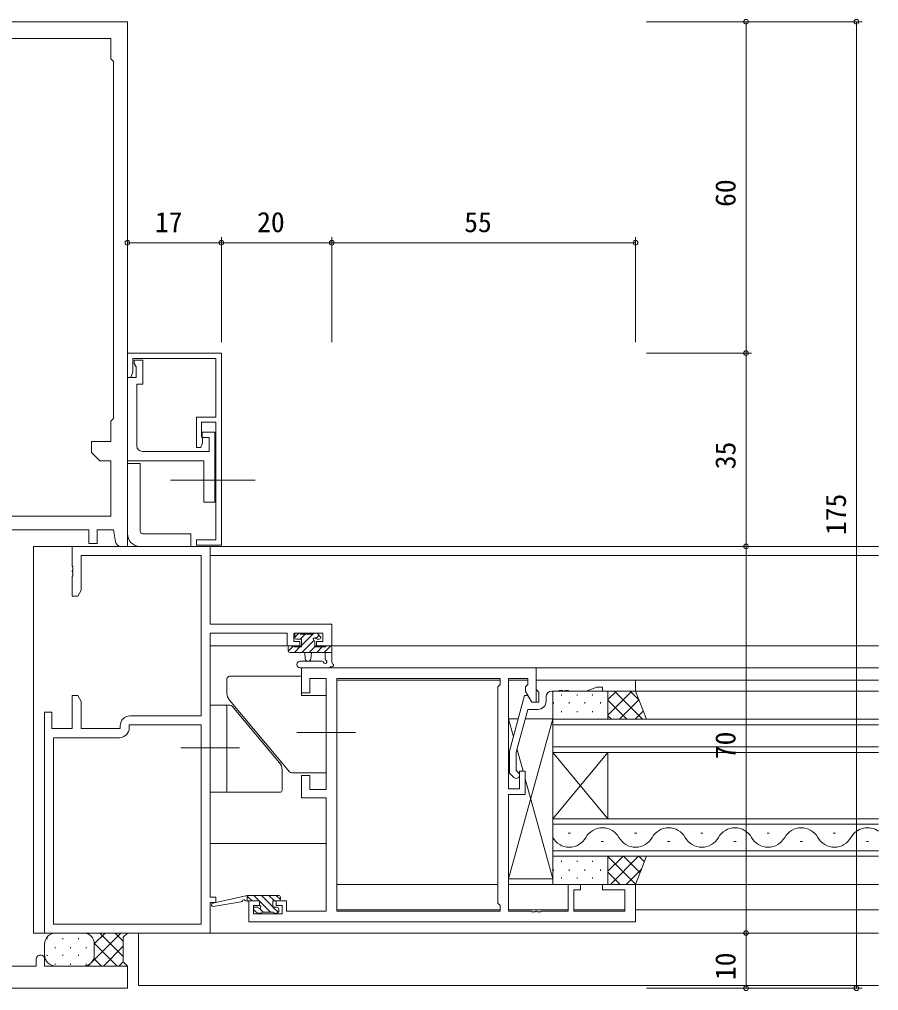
# Model space of a CAD drawing. Units: millimetres, scale not verified. Extents: x -594 to 539, y -420 to 386.
# Drawn here: x 5.4 to 161, y -228.9 to -53.1 of the extents above; entities that cross this region are included whole.
import ezdxf
from ezdxf.enums import TextEntityAlignment as Align

# ---------------------------------------------------------------- set-up
doc = ezdxf.new("R2010")
doc.units = ezdxf.units.MM
doc.header["$LTSCALE"] = 2
doc.linetypes.add('CHAIN2', pattern=[12, 9, -1, 1, -1])
for name, color, linetype, lineweight in [('0-3_YKK_11', 7, 'Continuous', 9), ('0-5_YKK_12', 2, 'Continuous', 9), ('0-6_YKK_13', 4, 'Continuous', 9), ('0-8_YKK_D', 6, 'Continuous', 9)]:
    doc.layers.add(name, color=color, linetype=linetype, lineweight=lineweight)
doc.styles.add('ＭＳ ゴシック', font='')
doc.styles.get('ＭＳ ゴシック').set_extended_font_data('MS Gothic')

msp = doc.modelspace()

# ---------------------------------------------------------------- linework, layer by layer
at = {"layer": '0-3_YKK_11'}
for p, q in [((-35, -53.48), (25, -53.48)), ((25, -53.48), (25, -148.48)), ((-32, -56.48), (22, -56.48)), ((22, -56.48), (22, -60.18)), ((22, -60.18), (22.3, -60.48)), ((22.3, -60.48), (22.5, -60.68)), ((22.5, -60.68), (22.5, -125.28)), ((22.5, -60.68), (22.5, -125.28)), ((25, -113.48), (42, -113.48)), ((25, -117.88), (25, -113.48)), ((42, -113.48), (42, -148.28)), ((26, -114.48), (26, -116.88)), ((41, -114.48), (26, -114.48)), ((26.2, -114.78), (26.2, -115.38)), ((27.8, -114.78), (26.2, -114.78)), ((26.2, -115.38), (26.4, -115.663)), ((26.4, -115.663), (26.6, -115.946)), ((26.6, -115.946), (26.6, -117.88)), ((27.8, -119.08), (27.8, -114.78)), ((41, -125.08), (41, -114.48)), ((26, -116.88), (25.6, -117.88)), ((25.6, -117.88), (25, -117.88)), ((26.6, -117.88), (25, -117.88)), ((25, -117.88), (25, -132.98)), ((26.7, -119.08), (27.8, -119.08)), ((26.7, -130.28), (26.7, -119.08)), ((22.3, -125.48), (22, -125.78)), ((22, -125.78), (22, -129.48)), ((22.5, -125.28), (22.3, -125.48)), ((37.5, -125.08), (41, -125.08)), ((37.5, -130.58), (37.5, -125.08)), ((38.4, -125.98), (38.4, -128.57)), ((41, -125.98), (38.4, -125.98)), ((41, -147.28), (41, -125.98)), ((38.5, -127.78), (38.5, -128.78)), ((40.8, -127.78), (38.5, -127.78)), ((40.8, -140.48), (40.8, -127.78)), ((18.5, -129.48), (18.5, -131.48)), ((22, -129.48), (18.5, -129.48)), ((38.597, -129.745), (38.294, -130.58)), ((38.4, -128.57), (38.597, -128.852)), ((38.5, -128.78), (39.8, -128.78)), ((38.597, -128.852), (38.597, -129.745)), ((39.8, -128.78), (39.8, -131.28)), ((18.5, -131.48), (20, -132.98)), ((39.8, -131.28), (27.7, -131.28)), ((38.294, -130.58), (37.5, -130.58)), ((20, -132.98), (22, -132.98)), ((22, -132.98), (22, -142.98)), ((25, -132.98), (38.8, -132.98)), ((38.8, -132.98), (38.8, -140.48)), ((38.8, -140.48), (40.8, -140.48)), ((22, -142.98), (-32, -142.98)), ((18, -145.48), (-1.5, -145.48)), ((18, -147.98), (18, -145.48)), ((19.5, -145.48), (19.5, -147.98)), ((22.5, -145.48), (19.5, -145.48)), ((22.861, -147.644), (22.5, -145.48)), ((37.5, -147.28), (41, -147.28)), ((37.5, -148.28), (37.5, -147.28)), ((15, -148.48), (40, -148.48)), ((15, -152.022), (15, -148.48)), ((19.5, -147.98), (18, -147.98)), ((25, -148.48), (23.847, -148.48)), ((42, -148.28), (37.5, -148.28)), ((40, -148.48), (40, -162.58)), ((16.63, -150.11), (16.63, -156.389)), ((38.37, -150.11), (16.63, -150.11)), ((38.37, -179.15), (38.37, -150.11)), ((15.12, -152.205), (15, -152.022)), ((15, -152.938), (15.12, -152.755)), ((15, -153.022), (15, -152.938)), ((15.12, -152.755), (15.12, -152.205)), ((15.12, -153.205), (15, -153.022)), ((15, -153.938), (15.12, -153.755)), ((15, -157.48), (15, -153.938)), ((15.12, -153.755), (15.12, -153.205)), ((16.63, -156.389), (16, -157.48)), ((16, -157.48), (15, -157.48)), ((40, -162.58), (62, -162.58)), ((62, -162.58), (62, -166.48)), ((53.9, -164.21), (40, -164.21)), ((40, -164.21), (40, -211.98)), ((53.9, -166.48), (53.9, -164.21)), ((55.1, -164.21), (55.1, -165.68)), ((60.37, -164.21), (55.1, -164.21)), ((60.37, -165.68), (60.37, -164.21)), ((56.2, -166.48), (53.9, -166.48)), ((55.1, -165.68), (56.2, -165.68)), ((56.2, -165.68), (56.2, -166.48)), ((59.2, -165.68), (60.37, -165.68)), ((59.2, -166.48), (59.2, -165.68)), ((62, -166.48), (59.2, -166.48)), ((56.5, -170.48), (56.5, -174.98)), ((99, -170.48), (56.5, -170.48)), ((99, -176.68), (99, -170.48)), ((58, -172.41), (61, -172.41)), ((58, -174.98), (58, -172.41)), ((61, -172.41), (61, -192.48)), ((92.5, -172.41), (62.93, -172.41)), ((62.93, -172.41), (62.93, -214.55)), ((62.93, -172.41), (62.93, -214.55)), ((92.07, -173.91), (92.5, -173.48)), ((92.07, -213.05), (92.07, -173.91)), ((92.5, -173.48), (92.5, -172.41)), ((94, -172.41), (97.5, -172.41)), ((94, -192.38), (94, -172.41)), ((97.5, -173.48), (97.07, -173.91)), ((97.07, -173.91), (97.07, -174.723)), ((97.5, -172.41), (97.5, -173.48)), ((99, -174.38), (99, -172.68)), ((99, -172.68), (117, -172.68)), ((110, -173.98), (108.077, -174.68)), ((111, -173.98), (110, -173.98)), ((111, -174.68), (111, -173.98)), ((117, -172.68), (117, -174.68)), ((15, -175.48), (16, -175.48)), ((15, -181.48), (15, -175.48)), ((16, -175.48), (16.63, -176.571)), ((56.5, -174.98), (58, -174.98)), ((94.2, -185.583), (96.907, -175.48)), ((96.907, -175.48), (97.507, -175.48)), ((97.07, -174.723), (98.2, -176.68)), ((97.507, -175.48), (98.2, -176.68)), ((99.3, -174.68), (99, -174.38)), ((99.5, -174.88), (99.3, -174.68)), ((99.5, -176.68), (99.5, -174.88)), ((100.8, -175.68), (100.8, -176.48)), ((103.042, -174.68), (101.8, -174.68)), ((103.225, -174.56), (103.042, -174.68)), ((103.775, -174.56), (103.225, -174.56)), ((103.958, -174.68), (103.775, -174.56)), ((104.042, -174.68), (103.958, -174.68)), ((104.225, -174.56), (104.042, -174.68)), ((104.775, -174.56), (104.225, -174.56)), ((104.958, -174.68), (104.775, -174.56)), ((108.077, -174.68), (104.958, -174.68)), ((117, -174.68), (111, -174.68)), ((16.63, -176.571), (16.63, -181.48)), ((98.2, -176.68), (99.5, -176.68)), ((98.2, -176.68), (99, -176.68)), ((10, -178.48), (11.3, -178.48)), ((10, -218.48), (10, -178.48)), ((11.3, -178.48), (11.3, -181.48)), ((25.5, -179.15), (38.37, -179.15)), ((97.48, -177.98), (95.4, -185.741)), ((99.3, -177.98), (97.48, -177.98)), ((23.7, -181.48), (23.7, -180.95)), ((25.33, -180.78), (25.33, -181.31)), ((38.37, -180.78), (25.33, -180.78)), ((38.37, -216.85), (38.37, -180.78)), ((38.37, -216.85), (38.37, -180.78)), ((11.3, -181.48), (15, -181.48)), ((16.63, -181.48), (23.7, -181.48)), ((11.63, -183.11), (11.63, -216.85)), ((23.53, -183.11), (11.63, -183.11)), ((94.2, -189.529), (94.2, -185.583)), ((95.4, -185.741), (95.4, -189.032)), ((94.976, -190.304), (94.2, -189.529)), ((95.4, -189.032), (95.824, -189.456)), ((96, -189.18), (96, -192.38)), ((97, -189.18), (96, -189.18)), ((97, -193.38), (97, -189.18)), ((56.5, -189.98), (56.5, -193.98)), ((58, -189.98), (56.5, -189.98)), ((58, -192.48), (58, -189.98)), ((61, -192.48), (58, -192.48)), ((96, -192.38), (94, -192.38)), ((94, -193.38), (97, -193.38)), ((94, -214.55), (94, -193.38)), ((56.5, -193.98), (61, -193.98)), ((61, -193.98), (61, -214.55)), ((104.8, -209.68), (104.8, -214.55)), ((107, -209.68), (104.8, -209.68)), ((105.8, -210.68), (107, -210.68)), ((105.8, -214.55), (105.8, -210.68)), ((107, -210.68), (107, -209.68)), ((111, -209.68), (111, -210.68)), ((117, -209.68), (111, -209.68)), ((111, -210.68), (115.07, -210.68)), ((115.07, -210.68), (115.07, -214.55)), ((117, -216.48), (117, -209.68)), ((40, -211.98), (41, -211.98)), ((41, -211.98), (41, -212.98)), ((47, -212.68), (47, -216.48)), ((48.9, -212.68), (47, -212.68)), ((48.9, -213.48), (48.9, -212.68)), ((51.9, -212.68), (51.9, -213.48)), ((53.8, -212.68), (51.9, -212.68)), ((53.8, -213.75), (53.8, -212.68)), ((40, -212.98), (40, -218.48)), ((41, -212.98), (40, -212.98)), ((47.8, -213.48), (48.9, -213.48)), ((47.8, -214.98), (47.8, -213.48)), ((51.9, -213.48), (53, -213.48)), ((53, -213.48), (53, -214.98)), ((53.8, -214.55), (53.8, -213.75)), ((92.5, -213.48), (92.07, -213.05)), ((92.5, -214.55), (92.5, -213.48)), ((53, -214.98), (47.8, -214.98)), ((61, -214.55), (53.8, -214.55)), ((62.93, -214.55), (92.5, -214.55)), ((98.042, -214.55), (94, -214.55)), ((98.225, -214.67), (98.042, -214.55)), ((98.775, -214.67), (98.225, -214.67)), ((98.958, -214.55), (98.775, -214.67)), ((99.042, -214.55), (98.958, -214.55)), ((99.225, -214.67), (99.042, -214.55)), ((99.775, -214.67), (99.225, -214.67)), ((99.958, -214.55), (99.775, -214.67)), ((104.8, -214.55), (99.958, -214.55)), ((115.07, -214.55), (105.8, -214.55)), ((11.63, -216.85), (38.37, -216.85)), ((47, -216.48), (117, -216.48)), ((40, -218.48), (10, -218.48)), ((8.5, -224.48), (8.5, -223.23)), ((10, -223.23), (10, -224.48)), ((-1.5, -224.48), (8.5, -224.48)), ((10, -224.48), (25, -224.48)), ((25, -224.48), (25, -228.48)), ((25, -228.48), (-35, -228.48))]:
    msp.add_line(p, q, dxfattribs=at)
for centre, radius, start, end in [((27.7, -130.28), 1, 180, 269.99998), ((23.847, -147.48), 1, 189.46231, 270), ((101.8, -175.68), 1, 90, 179.99998), ((99.3, -176.48), 1.5, 270, 359.99998), ((25.5, -180.95), 1.8, 90, 179.99998), ((23.53, -181.31), 1.8, 270, 359.99998), ((95.4, -189.88), 0.6, 224.99998, 45), ((9.25, -223.23), 0.75, 359.99998, 180)]:
    msp.add_arc(centre, radius, start, end, dxfattribs=at)
at = {"layer": '0-5_YKK_12'}
for p, q in [((8, -148.48), (15.5, -148.48)), ((8, -218.48), (8, -148.48)), ((39.7, -148.48), (161, -148.48)), ((40, -150.11), (161, -150.11)), ((40, -166.48), (56.5, -166.48)), ((58.9, -166.48), (161, -166.48)), ((62.93, -170.48), (161, -170.48)), ((62.93, -172.68), (92.499, -172.68)), ((62.93, -214.28), (62.93, -172.71)), ((94.002, -172.68), (97.499, -172.68)), ((99, -172.68), (161, -172.68)), ((117, -174.68), (161, -174.68)), ((161, -179.78), (102, -179.78)), ((102, -179.78), (102, -185.78)), ((102, -180.78), (161, -180.78)), ((161, -184.78), (102, -184.78)), ((102, -185.78), (161, -185.78)), ((102, -185.78), (112, -197.78)), ((102, -197.78), (112, -185.78)), ((102, -197.78), (102, -185.78)), ((112, -197.78), (112, -185.78)), ((161, -197.78), (102, -197.78)), ((102, -197.78), (102, -204.58)), ((102, -198.78), (161, -198.78)), ((104.8, -200.42), (105.2, -200.42)), ((116.8, -200.42), (117.2, -200.42)), ((128.8, -200.42), (129.2, -200.42)), ((140.8, -200.42), (141.2, -200.42)), ((152.8, -200.42), (153.2, -200.42)), ((110.8, -201.94), (111.2, -201.94)), ((122.8, -201.94), (123.2, -201.94)), ((134.8, -201.94), (135.2, -201.94)), ((146.8, -201.94), (147.2, -201.94)), ((158.8, -201.94), (159.2, -201.94)), ((40, -202.28), (61, -202.28)), ((161, -203.58), (102, -203.58)), ((102, -204.58), (161, -204.58)), ((62.93, -209.68), (92.07, -209.68)), ((94, -209.68), (161, -209.68)), ((40.5, -213.073), (40.5, -212.98)), ((62.93, -214.28), (92.499, -214.28)), ((94.002, -214.28), (104.799, -214.28)), ((105.802, -214.28), (115.069, -214.28)), ((117, -214.28), (161, -214.28)), ((10.3, -218.48), (8, -218.48)), ((27, -218.48), (27, -227.98)), ((39.7, -218.48), (161, -218.48)), ((27, -227.98), (161, -227.98))]:
    msp.add_line(p, q, dxfattribs=at)
for centre, start, end in [((111, -202.857), 29.20253, 150.79745), ((123, -202.857), 29.20253, 150.79745), ((135, -202.857), 29.20253, 150.79745), ((147, -202.857), 29.20253, 150.79745), ((159, -202.857), 54.41333, 150.79745), ((105, -199.503), 209.20253, 330.79745), ((117, -199.503), 209.20253, 330.79745), ((129, -199.503), 209.20253, 330.79745), ((141, -199.503), 209.20253, 330.79745), ((153, -199.503), 209.20253, 330.79745)]:
    msp.add_arc(centre, 3.437, start, end, dxfattribs=at)
at = {"layer": '0-6_YKK_13'}
for p, q in [((25, -133.48), (25, -146.18)), ((27.3, -133.48), (25, -133.48)), ((27.3, -145.68), (27.3, -133.48)), ((36.5, -146.18), (27.8, -146.18)), ((36.5, -148.48), (36.5, -146.18)), ((27.3, -148.48), (36.5, -148.48)), ((56.031, -164.18), (55.3, -164.911)), ((55.3, -164.98), (55.3, -164.48)), ((55.6, -164.18), (56.1, -164.18)), ((56.5, -165.28), (55.6, -165.28)), ((57.178, -164.38), (56.278, -165.28)), ((56.3, -164.38), (58.4, -164.38)), ((58.725, -164.18), (56.5, -166.405)), ((56.5, -166.68), (56.5, -165.28)), ((58.6, -164.18), (59.2, -164.18)), ((59.698, -164.554), (59.109, -165.143)), ((59.7, -165.28), (59.361, -165.28)), ((59.412, -164.268), (59.912, -164.768)), ((54.1, -167.38), (54.1, -166.78)), ((55.067, -166.492), (54.108, -167.45)), ((54.4, -166.48), (55, -166.48)), ((55.2, -166.68), (56.5, -166.68)), ((56.225, -166.68), (55.225, -167.68)), ((58.763, -165.489), (56.572, -167.68)), ((58.92, -166.68), (57.92, -167.68)), ((58.9, -165.741), (58.9, -166.68)), ((58.9, -166.68), (60.9, -166.68)), ((60.267, -166.68), (59.267, -167.68)), ((61.797, -166.496), (60.614, -167.68)), ((61.1, -166.48), (61.7, -166.48)), ((62, -166.78), (62, -169.46)), ((62, -167.68), (54.4, -167.68)), ((57.1, -167.68), (57.202, -168.824)), ((58.3, -167.68), (58.198, -168.824)), ((60.8, -168.86), (60.8, -167.68)), ((62, -167.641), (61.961, -167.68)), ((56.272, -169.28), (60.233, -169.277)), ((56.272, -170.48), (61.434, -170.48)), ((43.5, -171.98), (56.5, -171.98)), ((43, -175.047), (43, -172.48)), ((102, -174.68), (112, -174.68)), ((102, -179.78), (102, -174.68)), ((103.57, -175.284), (103.57, -175.484)), ((106.4, -175.284), (106.4, -175.484)), ((109.23, -175.284), (109.23, -175.484)), ((112, -174.68), (112, -179.78)), ((112, -174.68), (117, -174.68)), ((112, -179.78), (112, -174.68)), ((112, -179.026), (116.346, -174.68)), ((112, -176.198), (113.518, -174.68)), ((113.173, -174.68), (118.273, -179.78)), ((116.001, -174.68), (117.644, -176.323)), ((117, -174.68), (119, -179.78)), ((40, -177.23), (42.7, -177.23)), ((40, -177.23), (40, -192.98)), ((42.7, -177.23), (43.567, -177.23)), ((43, -192.68), (43, -177.53)), ((54.35, -189.301), (43.468, -176.333)), ((43.95, -177.409), (52.532, -187.637)), ((102.155, -176.699), (102.155, -176.899)), ((104.985, -176.699), (104.985, -176.899)), ((107.815, -176.699), (107.815, -176.899)), ((110.645, -176.699), (110.645, -176.899)), ((112, -176.336), (115.445, -179.78)), ((114.075, -179.78), (117.613, -176.242)), ((103.57, -178.314), (103.57, -178.514)), ((106.4, -178.314), (106.4, -178.514)), ((109.23, -178.314), (109.23, -178.514)), ((112, -179.164), (112.616, -179.78)), ((116.903, -179.78), (118.409, -178.274)), ((94, -179.68), (94, -192.08)), ((95.782, -179.68), (94, -179.68)), ((94, -208.68), (102, -179.68)), ((94, -179.68), (94.904, -182.957)), ((102, -179.68), (97.024, -179.68)), ((102, -208.68), (102, -179.68)), ((112, -179.78), (102, -179.78)), ((102.155, -179.729), (102.155, -179.78)), ((104.985, -179.729), (104.985, -179.78)), ((107.815, -179.729), (107.815, -179.78)), ((110.645, -179.729), (110.645, -179.78)), ((119, -179.78), (112, -179.78)), ((95.534, -185.241), (96.621, -189.18)), ((53, -188.922), (53, -192.68)), ((61, -189.48), (54.733, -189.48)), ((97, -190.555), (102, -208.68)), ((42.7, -192.98), (40, -192.98)), ((52.7, -192.98), (42.7, -192.98)), ((94, -193.68), (94, -208.68)), ((102, -204.58), (102, -209.68)), ((112, -204.58), (102, -204.58)), ((103.57, -205.584), (103.57, -205.384)), ((106.4, -205.584), (106.4, -205.384)), ((109.23, -205.584), (109.23, -205.384)), ((112, -209.68), (112, -204.58)), ((119, -204.58), (112, -204.58)), ((112, -204.58), (112, -209.68)), ((114.73, -204.58), (112, -207.31)), ((117.017, -209.637), (112, -204.62)), ((117.559, -204.58), (112.459, -209.68)), ((117.814, -207.605), (114.789, -204.58)), ((117, -209.68), (119, -204.58)), ((118.611, -205.573), (117.617, -204.58)), ((102.155, -207.199), (102.155, -206.999)), ((104.985, -207.199), (104.985, -206.999)), ((107.815, -207.199), (107.815, -206.999)), ((110.645, -207.199), (110.645, -206.999)), ((114.232, -209.68), (112, -207.448)), ((118.105, -206.862), (115.287, -209.68)), ((94, -208.68), (102, -208.68)), ((103.57, -208.614), (103.57, -208.414)), ((106.4, -208.614), (106.4, -208.414)), ((109.23, -208.614), (109.23, -208.414)), ((102, -209.68), (112, -209.68)), ((112, -209.68), (117, -209.68)), ((46.7, -211.68), (40.434, -213.088)), ((46.7, -212.68), (46.613, -212.694)), ((46.7, -211.68), (46.7, -212.68)), ((52.398, -211.68), (46.7, -211.68)), ((46.7, -211.823), (47.557, -212.68)), ((48.898, -212.68), (46.7, -212.68)), ((47.904, -211.68), (50.904, -214.68)), ((48.898, -213.319), (48.898, -212.68)), ((49.251, -211.68), (51.298, -213.727)), ((50.598, -211.68), (51.598, -212.68)), ((52.398, -212.68), (51.298, -212.68)), ((51.298, -212.68), (51.298, -213.78)), ((51.945, -211.68), (52.694, -212.429)), ((52.698, -211.98), (52.698, -212.38)), ((45.587, -212.86), (40.548, -213.676)), ((48.386, -214.792), (47.886, -214.292)), ((48.098, -213.78), (48.437, -213.78)), ((48.907, -214.03), (49.557, -214.68)), ((51.298, -213.78), (52.098, -213.78)), ((51.351, -213.78), (52.335, -214.764)), ((52.398, -214.08), (52.398, -214.58)), ((49.198, -214.88), (48.598, -214.88)), ((51.398, -214.68), (49.398, -214.68)), ((52.098, -214.88), (51.598, -214.88)), ((10.472, -219.604), (10.472, -219.404)), ((17, -218.48), (12, -218.48)), ((13.302, -219.604), (13.302, -219.404)), ((16.132, -219.604), (16.132, -219.404)), ((25, -218.48), (17, -218.48)), ((17.142, -218.48), (17.148, -218.486)), ((17.923, -218.706), (18.149, -218.48)), ((18.582, -223.704), (23.806, -218.48)), ((19, -220.457), (20.977, -218.48)), ((19.971, -218.48), (24.25, -222.76)), ((22.799, -218.48), (24.25, -219.931)), ((24.25, -219.23), (25, -218.48)), ((24.25, -219.23), (25, -218.48)), ((24.25, -223.73), (24.25, -219.23)), ((24.25, -223.73), (24.25, -219.23)), ((10, -220.48), (10, -222.48)), ((11.887, -221.219), (11.887, -221.019)), ((14.717, -221.219), (14.717, -221.019)), ((17.547, -221.219), (17.547, -221.019)), ((18.995, -220.333), (23.142, -224.48)), ((19, -220.48), (19, -222.48)), ((19, -222.48), (19, -220.48)), ((20.634, -224.48), (24.25, -220.864)), ((10.472, -222.634), (10.472, -222.434)), ((13.302, -222.634), (13.302, -222.434)), ((16.132, -222.634), (16.132, -222.434)), ((18.909, -223.076), (20.314, -224.48)), ((18.962, -222.634), (18.962, -222.434)), ((11.887, -224.249), (11.887, -224.049)), ((12, -224.48), (17, -224.48)), ((14.717, -224.249), (14.717, -224.049)), ((17, -224.48), (25, -224.48)), ((17.437, -224.432), (17.485, -224.48)), ((17.547, -224.249), (17.547, -224.049)), ((17.806, -224.48), (18.224, -224.062)), ((23.463, -224.48), (24.25, -223.693)), ((25, -224.48), (24.25, -223.73)), ((25, -224.48), (24.25, -223.73))]:
    msp.add_line(p, q, dxfattribs=at)
at = {"layer": '0-6_YKK_13', "linetype": 'CHAIN2'}
for p, q in [((32.8, -136.48), (48.1, -136.48)), ((55.685, -182.18), (66.315, -182.18)), ((34.685, -184.98), (45.315, -184.98))]:
    msp.add_line(p, q, dxfattribs=at)
at = {"layer": '0-6_YKK_13'}
for points in [[(61, -175.48), (56.5, -175.48), (56.5, -171.98)], [(61, -175.48), (61, -189.48), (61, -175.48)]]:
    msp.add_lwpolyline(points, dxfattribs=at)
for centre, radius, start, end in [((27.8, -145.68), 0.5, 180, 270), ((27.3, -146.18), 2.3, 180, 270), ((55.6, -164.48), 0.3, 90, 180), ((55.6, -164.98), 0.3, 180, 270), ((56.1, -164.38), 0.2, 0, 90), ((58.6, -164.38), 0.2, 90, 180), ((58.9, -165.28), 0.25, 33.05573, 236.94426), ((59.361, -164.98), 0.3, 213.05573, 270), ((59.2, -164.48), 0.3, 45, 90), ((59.7, -164.98), 0.3, 270, 45), ((54.4, -166.78), 0.3, 90, 180), ((55, -166.68), 0.2, 0, 90), ((58.6, -165.741), 0.3, 0, 56.94426), ((61.1, -166.68), 0.2, 90, 180), ((61.7, -166.78), 0.3, 0, 90), ((54.4, -167.38), 0.3, 180, 270), ((56.273, -169.88), 0.6, 90.04022, 270.04022), ((57.7, -168.78), 0.5, 185.09206, 354.90793), ((60.233, -169.577), 0.3, 19.18974, 90.04022), ((60.8, -169.38), 0.3, 199.18974, 60), ((61.1, -168.86), 0.3, 180, 239.99998), ((61.434, -170.18), 0.3, 270, 319.47121), ((61.89, -170.57), 0.3, 79.47121, 139.47121), ((62, -169.98), 0.3, 259.47121, 60), ((62.3, -169.46), 0.3, 180, 239.99998), ((43.5, -172.48), 0.5, 90, 180), ((45, -175.047), 2, 180, 220), ((42.7, -177.53), 0.3, 0, 90), ((43.567, -177.73), 0.5, 40, 90), ((51, -188.922), 2, 0, 40), ((54.733, -188.98), 0.5, 220, 270), ((42.7, -192.68), 0.3, 270, 0), ((52.7, -192.68), 0.3, 270, 0), ((45.539, -212.564), 0.3, 279.19753, 339.19753), ((46.1, -212.777), 0.3, 39.19753, 159.19753), ((46.565, -212.398), 0.3, 219.19753, 279.19753), ((52.398, -211.98), 0.3, 0, 90), ((52.398, -212.38), 0.3, 270, 0), ((40.5, -213.38), 0.3, 102.65862, 279.19753), ((48.098, -214.08), 0.3, 90, 225), ((48.437, -214.08), 0.3, 33.05573, 90), ((48.898, -213.78), 0.25, 213.05573, 56.94426), ((49.198, -213.319), 0.3, 180, 236.94426), ((52.098, -214.08), 0.3, 0, 90), ((48.598, -214.58), 0.3, 225, 270), ((49.198, -214.68), 0.2, 270, 0), ((51.598, -214.68), 0.2, 180, 270), ((52.098, -214.58), 0.3, 270, 0), ((12, -220.48), 2, 90, 180), ((17, -220.48), 2, 0, 90), ((17, -220.48), 2, 0, 90), ((12, -222.48), 2, 180, 270), ((17, -222.48), 2, 270, 0), ((17, -222.48), 2, 270, 0)]:
    msp.add_arc(centre, radius, start, end, dxfattribs=at)
at = {"layer": '0-8_YKK_D'}
for p, q in [((119, -53.48), (138, -53.48)), ((119, -53.48), (158, -53.48)), ((137, -53.48), (137, -113.48)), ((157, -53.48), (157, -228.48)), ((25, -111.48), (25, -92.48)), ((42, -111.48), (42, -92.48)), ((42, -111.48), (42, -92.48)), ((62, -111.48), (62, -92.48)), ((62, -111.48), (62, -92.48)), ((117, -111.48), (117, -92.48)), ((42, -93.48), (25, -93.48)), ((62, -93.48), (42, -93.48)), ((117, -93.48), (62, -93.48)), ((119, -113.48), (138, -113.48)), ((119, -113.48), (138, -113.48)), ((137, -148.48), (137, -113.48)), ((119, -148.48), (138, -148.48)), ((129, -148.48), (138, -148.48)), ((137, -218.48), (137, -148.48)), ((119, -218.48), (138, -218.48)), ((119, -218.48), (138, -218.48)), ((137, -228.48), (137, -218.48)), ((119, -228.48), (138, -228.48)), ((119, -228.48), (158, -228.48))]:
    msp.add_line(p, q, dxfattribs=at)
for centre in [(137, -53.48), (157, -53.48), (25, -93.48), (42, -93.48), (42, -93.48), (62, -93.48), (62, -93.48), (117, -93.48), (137, -113.48), (137, -113.48), (137, -148.48), (137, -148.48), (137, -218.48), (137, -218.48), (137, -228.48), (157, -228.48)]:
    msp.add_circle(centre, 0.425, dxfattribs=at)

# ---------------------------------------------------------------- texts
at = {"layer": '0-8_YKK_D', "color": 4, "style": 'ＭＳ ゴシック'}
for s, p in [('60', (136.2, -87)), ('35', (136.2, -134.5)), ('175', (156.2, -146.42)), ('70', (136.2, -187)), ('10', (136.2, -227))]:
    msp.add_text(s, height=3.666, rotation=90, dxfattribs=at).set_placement(p, align=Align.BOTTOM_LEFT)
for s, p in [('17', (29.98, -92.68)), ('20', (48.48, -92.68)), ('55', (85.98, -92.68))]:
    msp.add_text(s, height=3.666, dxfattribs=at).set_placement(p, align=Align.BOTTOM_LEFT)

doc.saveas('drawing.dxf')
